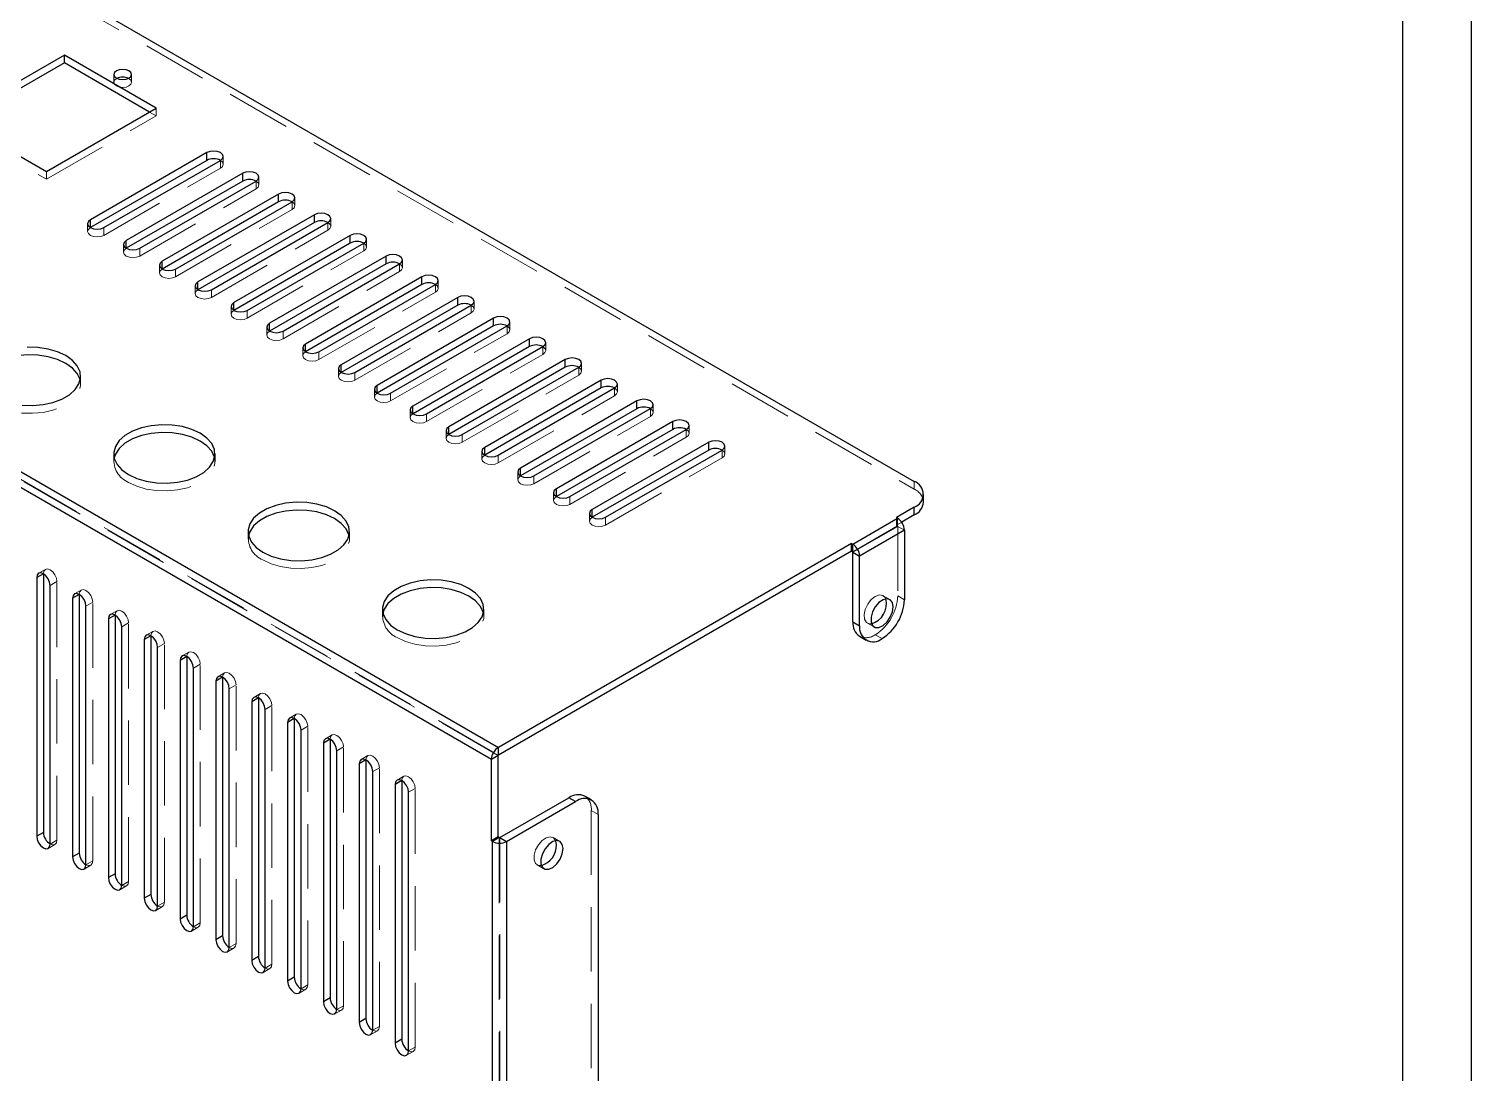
# Model space of a CAD drawing. Header units: millimetres. Extents: x 20 to 1161, y 26 to 820.
# Drawn here: x 1047.2 to 1161, y 665.6 to 748 of the extents above; entities that cross this region are included whole.
import ezdxf

# ---------------------------------------------------------------- set-up
doc = ezdxf.new("R2010")
doc.units = ezdxf.units.MM
doc.header["$LTSCALE"] = 4
doc.linetypes.add('HIDDEN', pattern=[1.905, 1.27, -0.635])
doc.layers.add('SLD-0', color=7, linetype='Continuous')

msp = doc.modelspace()

# ---------------------------------------------------------------- linework, layer by layer
at = {"layer": 'SLD-0'}
for p, q in [((1160.997, 820), (1160.997, 25.965)), ((1155.615, 31.347), (1155.615, 814.618))]:
    msp.add_line(p, q, dxfattribs=at)
at = {"layer": 'SLD-0', "linetype": 'Continuous', "lineweight": 25}
for p, q in [((970.679, 796.826), (1117.05, 712.327)), ((934.316, 777.875), (1084.223, 691.335)), ((1083.675, 690.386), (933.768, 776.925)), ((1049.981, 745.963), (1041.319, 740.963)), ((1057.229, 741.779), (1049.981, 745.963)), ((1049.981, 745.351), (1049.981, 745.963)), ((1049.981, 745.351), (1041.849, 740.657)), ((1056.698, 741.473), (1049.981, 745.351)), ((1048.567, 736.779), (1057.229, 741.779)), ((1041.319, 740.963), (1048.567, 736.779)), ((1061.224, 738.269), (1052.032, 732.962)), ((1061.224, 737.656), (1052.032, 732.35)), ((1053.092, 732.35), (1062.285, 737.656)), ((1061.224, 737.656), (1061.224, 738.269)), ((1064.052, 736.636), (1054.86, 731.329)), ((1064.052, 736.023), (1064.052, 736.636)), ((1064.052, 736.023), (1054.86, 730.717)), ((1055.921, 730.717), (1065.113, 736.024)), ((1066.881, 735.003), (1057.688, 729.696)), ((1066.881, 734.391), (1057.689, 729.084)), ((1058.749, 729.084), (1067.941, 734.391)), ((1066.881, 734.391), (1066.881, 735.003)), ((1069.709, 733.37), (1060.517, 728.064)), ((1069.709, 732.758), (1069.709, 733.37)), ((1052.032, 732.35), (1052.032, 732.962)), ((1069.709, 732.758), (1060.517, 727.451)), ((1061.578, 727.451), (1070.77, 732.758)), ((1054.86, 730.717), (1054.86, 731.329)), ((1072.538, 731.737), (1063.345, 726.431)), ((1072.538, 731.125), (1063.345, 725.818)), ((1064.406, 725.818), (1073.598, 731.125)), ((1072.538, 731.125), (1072.538, 731.737)), ((1057.688, 729.084), (1057.688, 729.696)), ((1075.366, 730.105), (1066.174, 724.798)), ((1075.366, 729.492), (1075.366, 730.105)), ((1075.366, 729.492), (1066.174, 724.186)), ((1067.234, 724.186), (1076.427, 729.492)), ((1060.517, 727.451), (1060.517, 728.064)), ((1078.195, 728.472), (1069.002, 723.165)), ((1078.195, 727.859), (1069.002, 722.553)), ((1070.063, 722.553), (1079.255, 727.859)), ((1078.195, 727.859), (1078.195, 728.472)), ((1063.345, 725.818), (1063.345, 726.431)), ((1081.023, 726.839), (1071.831, 721.532)), ((1081.023, 726.227), (1071.831, 720.92)), ((1072.891, 720.92), (1082.084, 726.227)), ((1081.023, 726.227), (1081.023, 726.839)), ((1083.851, 725.206), (1074.659, 719.899)), ((1083.851, 724.594), (1083.851, 725.206)), ((1066.174, 724.186), (1066.174, 724.798)), ((1083.851, 724.594), (1074.659, 719.287)), ((1075.72, 719.287), (1084.912, 724.594)), ((1069.002, 722.553), (1069.002, 723.165)), ((1086.68, 723.573), (1077.487, 718.267)), ((1086.68, 722.961), (1077.488, 717.654)), ((1078.548, 717.654), (1087.74, 722.961)), ((1086.68, 722.961), (1086.68, 723.573)), ((1089.508, 721.94), (1080.316, 716.634)), ((1089.508, 721.328), (1089.508, 721.94)), ((1071.831, 720.92), (1071.831, 721.532)), ((1089.508, 721.328), (1080.316, 716.021)), ((1081.377, 716.022), (1090.569, 721.328)), ((1074.659, 719.287), (1074.659, 719.899)), ((1092.337, 720.308), (1083.144, 715.001)), ((1092.337, 719.695), (1083.144, 714.389)), ((1084.205, 714.389), (1093.397, 719.695)), ((1092.337, 719.695), (1092.337, 720.308)), ((1077.487, 717.654), (1077.487, 718.267)), ((1095.165, 718.675), (1085.973, 713.368)), ((1095.165, 718.062), (1095.165, 718.675)), ((1095.165, 718.062), (1085.973, 712.756)), ((1087.033, 712.756), (1096.226, 718.063)), ((1080.316, 716.022), (1080.316, 716.634)), ((1097.994, 717.042), (1088.801, 711.735)), ((1097.994, 716.43), (1088.801, 711.123)), ((1089.862, 711.123), (1099.054, 716.43)), ((1097.994, 716.43), (1097.994, 717.042)), ((1083.144, 714.389), (1083.144, 715.001)), ((1100.822, 715.409), (1091.63, 710.103)), ((1100.822, 714.797), (1100.822, 715.409)), ((1100.822, 714.797), (1091.63, 709.49)), ((1092.69, 709.49), (1101.883, 714.797)), ((1085.973, 712.756), (1085.973, 713.368)), ((1088.801, 711.123), (1088.801, 711.735)), ((1117.05, 710.286), (1115.636, 709.47)), ((1117.05, 709.674), (1117.05, 710.286)), ((1117.782, 710.694), (1117.782, 711.307)), ((1091.63, 709.49), (1091.63, 710.103)), ((1112.189, 707.378), (1115.724, 709.419)), ((1115.724, 709.419), (1115.636, 709.47)), ((1117.05, 709.674), (1116.055, 709.099)), ((1116.272, 708.47), (1112.737, 706.429)), ((1116.272, 708.47), (1116.272, 702.978)), ((1112.1, 707.429), (1084.223, 691.335)), ((1112.1, 707.429), (1112.189, 707.378)), ((1112.1, 706.816), (1112.1, 707.429)), ((1112.189, 706.765), (1112.189, 707.378)), ((1112.1, 706.816), (1084.223, 690.723)), ((1112.1, 706.816), (1112.189, 706.765)), ((1112.206, 706.735), (1112.737, 706.429)), ((1112.206, 701.244), (1112.206, 706.735)), ((1112.737, 700.937), (1112.737, 706.429)), ((1048.319, 705.04), (1047.789, 704.734)), ((1047.789, 704.734), (1047.789, 684.32)), ((1048.319, 705.04), (1048.319, 684.626)), ((1048.85, 683.708), (1048.85, 704.121)), ((1051.148, 703.407), (1050.617, 703.101)), ((1050.617, 703.101), (1050.617, 682.687)), ((1051.148, 703.407), (1051.148, 682.993)), ((1051.678, 682.075), (1051.678, 702.488)), ((1053.976, 701.774), (1053.446, 701.468)), ((1053.446, 701.468), (1053.446, 681.054)), ((1053.976, 701.774), (1053.976, 681.361)), ((1112.206, 701.244), (1112.737, 700.937)), ((1054.506, 680.442), (1054.506, 700.856)), ((1056.805, 700.141), (1056.274, 699.835)), ((1056.805, 700.141), (1056.805, 679.728)), ((1112.724, 700.099), (1113.255, 699.793)), ((1056.274, 699.835), (1056.274, 679.422)), ((1057.335, 678.809), (1057.335, 699.223)), ((1059.633, 698.508), (1059.103, 698.202)), ((1059.103, 698.202), (1059.103, 677.789)), ((1059.633, 698.508), (1059.633, 678.095)), ((1060.163, 677.176), (1060.163, 697.59)), ((1062.461, 696.876), (1061.931, 696.569)), ((1062.461, 696.876), (1062.461, 676.462)), ((1061.931, 696.569), (1061.931, 676.156)), ((1062.992, 675.544), (1062.992, 695.957)), ((1065.29, 695.243), (1064.76, 694.937)), ((1064.76, 694.937), (1064.76, 674.523)), ((1065.29, 695.243), (1065.29, 674.829)), ((1065.82, 673.911), (1065.82, 694.324)), ((1068.118, 693.61), (1067.588, 693.304)), ((1067.588, 693.304), (1067.588, 672.89)), ((1068.118, 693.61), (1068.118, 673.196)), ((1068.649, 672.278), (1068.649, 692.692)), ((1070.947, 691.977), (1070.416, 691.671)), ((1070.416, 691.671), (1070.416, 671.257)), ((1070.947, 691.977), (1070.947, 671.564)), ((1071.477, 670.645), (1071.477, 691.059)), ((1084.223, 690.723), (1084.223, 691.335)), ((1073.775, 690.344), (1073.245, 690.038)), ((1073.245, 690.038), (1073.245, 669.625)), ((1073.775, 690.344), (1073.775, 669.931)), ((1084.205, 690.692), (1083.675, 690.386)), ((1083.675, 683.956), (1083.675, 690.386)), ((1084.205, 684.262), (1084.205, 690.692)), ((1074.305, 669.012), (1074.305, 689.426)), ((1076.604, 688.712), (1076.073, 688.405)), ((1076.604, 688.712), (1076.604, 668.298)), ((1076.073, 688.405), (1076.073, 667.992)), ((1077.134, 667.38), (1077.134, 687.793)), ((1084.329, 684.211), (1089.791, 687.364)), ((1084.859, 683.905), (1090.321, 687.058)), ((1090.321, 687.058), (1089.791, 687.364)), ((1091.571, 687.182), (1091.041, 687.488)), ((1092.089, 686.037), (1092.089, 623.98)), ((1048.319, 684.626), (1047.789, 684.32)), ((1084.205, 684.262), (1083.675, 683.956)), ((1084.293, 684.211), (1083.763, 683.905)), ((1084.293, 684.211), (1084.205, 684.262)), ((1084.329, 684.211), (1084.859, 683.905)), ((1051.148, 682.993), (1050.617, 682.687)), ((1083.763, 683.905), (1083.675, 683.956)), ((1083.763, 617.765), (1083.763, 683.905)), ((1084.859, 683.905), (1084.859, 617.765)), ((1088.801, 683.649), (1088.748, 683.966)), ((1053.976, 681.361), (1053.446, 681.054)), ((1056.805, 679.728), (1056.274, 679.422)), ((1059.633, 678.095), (1059.103, 677.789)), ((1062.461, 676.462), (1061.931, 676.156)), ((1065.29, 674.829), (1064.76, 674.523)), ((1068.118, 673.196), (1067.588, 672.89)), ((1070.947, 671.564), (1070.416, 671.257)), ((1073.775, 669.931), (1073.245, 669.625)), ((1076.604, 668.298), (1076.073, 667.992))]:
    msp.add_line(p, q, dxfattribs=at)
at = {"layer": 'SLD-0', "linetype": 'HIDDEN', "lineweight": 18}
for p, q in [((970.679, 796.213), (1117.05, 711.715)), ((1084.205, 690.692), (934.298, 777.232)), ((934.316, 777.262), (1084.223, 690.723)), ((1053.877, 744.433), (1053.877, 743.82)), ((1055.277, 743.82), (1055.277, 744.433)), ((1055.072, 744.106), (1055.034, 744.126)), ((1048.567, 736.166), (1057.229, 741.167)), ((1057.229, 741.167), (1056.698, 741.473)), ((1057.229, 741.167), (1057.229, 741.779)), ((1041.319, 740.35), (1048.567, 736.166)), ((1062.285, 737.044), (1062.285, 737.656)), ((1062.504, 737.35), (1062.504, 737.962)), ((1048.567, 736.166), (1048.567, 736.779)), ((1053.092, 731.737), (1062.285, 737.044)), ((1055.921, 730.104), (1065.113, 735.411)), ((1065.113, 735.411), (1065.113, 736.024)), ((1065.333, 735.717), (1065.333, 736.33)), ((1067.941, 733.778), (1067.941, 734.391)), ((1068.161, 734.084), (1068.161, 734.697)), ((1058.749, 728.472), (1067.941, 733.778)), ((1070.99, 732.452), (1070.99, 733.064)), ((1051.812, 732.656), (1051.812, 732.043)), ((1052.032, 732.35), (1052.032, 732.35)), ((1052.032, 732.35), (1052.032, 732.35)), ((1053.092, 731.737), (1053.092, 732.35)), ((1061.578, 726.839), (1070.77, 732.145)), ((1070.77, 732.145), (1070.77, 732.758)), ((1054.64, 731.023), (1054.64, 730.411)), ((1073.598, 730.513), (1073.598, 731.125)), ((1073.818, 730.819), (1073.818, 731.431)), ((1054.86, 730.717), (1054.86, 730.717)), ((1054.86, 730.717), (1054.86, 730.717)), ((1055.921, 730.104), (1055.921, 730.717)), ((1064.406, 725.206), (1073.598, 730.513)), ((1076.646, 729.186), (1076.646, 729.798)), ((1057.469, 729.39), (1057.469, 728.778)), ((1057.688, 729.084), (1057.688, 729.084)), ((1057.689, 729.084), (1057.688, 729.084)), ((1058.749, 728.472), (1058.749, 729.084)), ((1067.234, 723.573), (1076.427, 728.88)), ((1076.427, 728.88), (1076.427, 729.492)), ((1060.297, 727.757), (1060.297, 727.145)), ((1060.517, 727.451), (1060.517, 727.451)), ((1060.517, 727.451), (1060.517, 727.451)), ((1061.578, 726.839), (1061.578, 727.451)), ((1079.255, 727.247), (1079.255, 727.859)), ((1079.475, 727.553), (1079.475, 728.166)), ((1070.063, 721.94), (1079.255, 727.247)), ((1082.084, 725.614), (1082.084, 726.227)), ((1082.303, 725.92), (1082.303, 726.533)), ((1063.126, 726.125), (1063.126, 725.512)), ((1063.345, 725.818), (1063.345, 725.818)), ((1063.345, 725.818), (1063.345, 725.818)), ((1064.406, 725.206), (1064.406, 725.818)), ((1072.891, 720.308), (1082.084, 725.614)), ((1065.954, 724.492), (1065.954, 723.879)), ((1066.174, 724.186), (1066.174, 724.186)), ((1066.174, 724.186), (1066.174, 724.186)), ((1067.234, 723.573), (1067.234, 724.186)), ((1075.72, 718.675), (1084.912, 723.981)), ((1084.912, 723.981), (1084.912, 724.594)), ((1085.132, 724.288), (1085.132, 724.9)), ((1068.782, 722.859), (1068.782, 722.247)), ((1087.74, 722.349), (1087.74, 722.961)), ((1087.96, 722.655), (1087.96, 723.267)), ((1069.002, 722.553), (1069.002, 722.553)), ((1069.002, 722.553), (1069.002, 722.553)), ((1070.063, 721.94), (1070.063, 722.553)), ((1078.548, 717.042), (1087.74, 722.349)), ((1051.259, 720.001), (1051.259, 720.614)), ((1071.611, 721.226), (1071.611, 720.614)), ((1071.831, 720.92), (1071.831, 720.92)), ((1071.831, 720.92), (1071.831, 720.92)), ((1072.891, 720.308), (1072.891, 720.92)), ((1081.377, 715.409), (1090.569, 720.716)), ((1090.569, 720.716), (1090.569, 721.328)), ((1090.789, 721.022), (1090.789, 721.634)), ((1074.439, 719.593), (1074.439, 718.981)), ((1093.397, 719.083), (1093.397, 719.695)), ((1093.617, 719.389), (1093.617, 720.002)), ((1074.659, 719.287), (1074.659, 719.287)), ((1074.659, 719.287), (1074.659, 719.287)), ((1075.72, 718.675), (1075.72, 719.287)), ((1084.205, 713.776), (1093.397, 719.083)), ((1096.445, 717.756), (1096.445, 718.369)), ((1077.268, 717.96), (1077.268, 717.348)), ((1077.487, 717.654), (1077.487, 717.654)), ((1077.488, 717.654), (1077.487, 717.654)), ((1078.548, 717.042), (1078.548, 717.654)), ((1087.033, 712.143), (1096.226, 717.45)), ((1096.226, 717.45), (1096.226, 718.063)), ((1080.096, 716.328), (1080.096, 715.715)), ((1080.316, 716.021), (1080.316, 716.022)), ((1080.316, 716.021), (1080.316, 716.021)), ((1081.377, 715.409), (1081.377, 716.022)), ((1099.054, 715.817), (1099.054, 716.43)), ((1099.274, 716.123), (1099.274, 716.736)), ((1089.862, 710.511), (1099.054, 715.817)), ((1102.102, 714.491), (1102.102, 715.103)), ((1053.865, 714.491), (1053.865, 713.878)), ((1061.865, 713.878), (1061.865, 714.491)), ((1082.925, 714.695), (1082.925, 714.082)), ((1083.144, 714.389), (1083.144, 714.389)), ((1083.144, 714.389), (1083.144, 714.389)), ((1084.205, 713.776), (1084.205, 714.389)), ((1092.69, 708.878), (1101.883, 714.185)), ((1101.883, 714.185), (1101.883, 714.797)), ((1085.753, 713.062), (1085.753, 712.45)), ((1085.973, 712.756), (1085.973, 712.756)), ((1085.973, 712.756), (1085.973, 712.756)), ((1087.033, 712.143), (1087.033, 712.756)), ((1088.581, 711.429), (1088.581, 710.817)), ((1117.05, 712.327), (1117.05, 711.715)), ((1088.801, 711.123), (1088.801, 711.123)), ((1088.801, 711.123), (1088.801, 711.123)), ((1089.862, 710.511), (1089.862, 711.123)), ((1091.41, 709.796), (1091.41, 709.184)), ((1091.63, 709.49), (1091.63, 709.49)), ((1091.63, 709.49), (1091.63, 709.49)), ((1092.69, 708.878), (1092.69, 709.49)), ((1115.636, 708.857), (1115.636, 709.47)), ((1115.724, 708.806), (1115.724, 709.419)), ((1064.472, 708.368), (1064.472, 707.755)), ((1072.472, 707.755), (1072.472, 708.368)), ((1112.189, 706.765), (1115.724, 708.806)), ((1115.742, 708.776), (1112.206, 706.735)), ((1116.055, 709.099), (1115.636, 708.857)), ((1115.724, 708.806), (1115.636, 708.857)), ((1115.742, 708.776), (1116.272, 708.47)), ((1115.742, 708.776), (1115.742, 703.285)), ((1048.475, 705.383), (1047.944, 705.077)), ((1049.38, 704.427), (1048.85, 704.121)), ((1049.38, 684.014), (1049.38, 704.427)), ((1051.303, 703.75), (1050.773, 703.444)), ((1052.208, 702.795), (1051.678, 702.488)), ((1052.208, 682.381), (1052.208, 702.795)), ((1115.129, 703), (1114.599, 703.306)), ((1116.272, 702.978), (1115.742, 703.285)), ((1054.131, 702.117), (1053.601, 701.811)), ((1075.078, 702.245), (1075.078, 701.632)), ((1083.078, 701.632), (1083.078, 702.245)), ((1055.037, 701.162), (1054.506, 700.856)), ((1055.037, 680.748), (1055.037, 701.162)), ((1056.96, 700.485), (1056.43, 700.178)), ((1113.349, 701.141), (1113.88, 700.835)), ((1114.504, 699.917), (1113.974, 700.223)), ((1057.865, 699.529), (1057.335, 699.223)), ((1057.865, 679.115), (1057.865, 699.529)), ((1059.788, 698.852), (1059.258, 698.546)), ((1060.694, 697.896), (1060.163, 697.59)), ((1060.694, 677.483), (1060.694, 697.896)), ((1062.617, 697.219), (1062.086, 696.913)), ((1063.522, 696.263), (1062.992, 695.957)), ((1063.522, 675.85), (1063.522, 696.263)), ((1065.445, 695.586), (1064.915, 695.28)), ((1066.351, 694.63), (1065.82, 694.324)), ((1066.351, 674.217), (1066.351, 694.63)), ((1068.274, 693.953), (1067.743, 693.647)), ((1069.179, 692.998), (1068.649, 692.692)), ((1069.179, 672.584), (1069.179, 692.998)), ((1071.102, 692.321), (1070.572, 692.014)), ((1072.007, 691.365), (1071.477, 691.059)), ((1072.007, 670.951), (1072.007, 691.365)), ((1073.93, 690.688), (1073.4, 690.382)), ((1074.836, 689.732), (1074.305, 689.426)), ((1074.836, 669.319), (1074.836, 689.732)), ((1076.759, 689.055), (1076.229, 688.749)), ((1077.664, 688.099), (1077.134, 687.793)), ((1077.664, 667.686), (1077.664, 688.099)), ((1091.559, 686.344), (1092.089, 686.037)), ((1091.559, 686.344), (1091.559, 624.287)), ((1084.293, 618.071), (1084.293, 684.211)), ((1084.329, 684.211), (1084.329, 618.071)), ((1089.073, 683.915), (1088.542, 684.222)), ((1048.694, 683.364), (1049.225, 683.67)), ((1049.38, 684.014), (1048.85, 683.708)), ((1051.523, 681.732), (1052.053, 682.038)), ((1052.208, 682.381), (1051.678, 682.075)), ((1087.292, 682.056), (1087.823, 681.75)), ((1055.037, 680.748), (1054.506, 680.442)), ((1054.351, 680.099), (1054.881, 680.405)), ((1057.18, 678.466), (1057.71, 678.772)), ((1057.865, 679.115), (1057.335, 678.809)), ((1060.694, 677.483), (1060.163, 677.176)), ((1060.008, 676.833), (1060.538, 677.139)), ((1062.836, 675.2), (1063.367, 675.506)), ((1063.522, 675.85), (1062.992, 675.544)), ((1065.665, 673.567), (1066.195, 673.874)), ((1066.351, 674.217), (1065.82, 673.911)), ((1068.493, 671.935), (1069.024, 672.241)), ((1069.179, 672.584), (1068.649, 672.278)), ((1071.322, 670.302), (1071.852, 670.608)), ((1072.007, 670.951), (1071.477, 670.645)), ((1074.836, 669.319), (1074.305, 669.012)), ((1074.15, 668.669), (1074.68, 668.975)), ((1076.979, 667.036), (1077.509, 667.342)), ((1077.664, 667.686), (1077.134, 667.38))]:
    msp.add_line(p, q, dxfattribs=at)
at = {"layer": 'SLD-0', "linetype": 'Continuous', "lineweight": 25, "flags": 128}
for points in [[(1055.072, 744.718), (1054.845, 744.806), (1054.577, 744.837), (1054.309, 744.806), (1054.082, 744.718), (1053.93, 744.587), (1053.877, 744.433), (1053.93, 744.278), (1054.082, 744.147), (1054.309, 744.059), (1054.577, 744.028), (1054.845, 744.059), (1055.072, 744.147), (1055.224, 744.278), (1055.277, 744.433), (1055.224, 744.587), (1055.072, 744.718)], [(1062.285, 737.656), (1062.447, 737.797), (1062.504, 737.962), (1062.447, 738.128), (1062.285, 738.269), (1062.041, 738.362), (1061.754, 738.395), (1061.467, 738.362), (1061.224, 738.269)], [(1065.113, 736.024), (1065.276, 736.164), (1065.333, 736.33), (1065.276, 736.495), (1065.113, 736.636), (1064.87, 736.73), (1064.583, 736.763), (1064.296, 736.73), (1064.052, 736.636)], [(1067.941, 734.391), (1068.104, 734.531), (1068.161, 734.697), (1068.104, 734.863), (1067.941, 735.003), (1067.698, 735.097), (1067.411, 735.13), (1067.124, 735.097), (1066.881, 735.003)], [(1070.77, 732.758), (1070.933, 732.898), (1070.99, 733.064), (1070.933, 733.23), (1070.77, 733.37), (1070.527, 733.464), (1070.24, 733.497), (1069.953, 733.464), (1069.709, 733.37)], [(1052.032, 732.962), (1051.869, 732.822), (1051.812, 732.656), (1051.869, 732.49), (1052.032, 732.35), (1052.275, 732.256), (1052.562, 732.223), (1052.849, 732.256), (1053.092, 732.35)], [(1054.86, 731.329), (1054.697, 731.189), (1054.64, 731.023), (1054.697, 730.857), (1054.86, 730.717), (1055.103, 730.623), (1055.39, 730.59), (1055.677, 730.623), (1055.921, 730.717)], [(1073.598, 731.125), (1073.761, 731.266), (1073.818, 731.431), (1073.761, 731.597), (1073.598, 731.737), (1073.355, 731.831), (1073.068, 731.864), (1072.781, 731.831), (1072.538, 731.737)], [(1057.688, 729.696), (1057.526, 729.556), (1057.469, 729.39), (1057.526, 729.225), (1057.688, 729.084), (1057.932, 728.99), (1058.219, 728.957), (1058.506, 728.99), (1058.749, 729.084)], [(1076.427, 729.492), (1076.589, 729.633), (1076.646, 729.798), (1076.589, 729.964), (1076.427, 730.105), (1076.183, 730.198), (1075.896, 730.231), (1075.609, 730.198), (1075.366, 730.105)], [(1079.255, 727.859), (1079.418, 728), (1079.475, 728.166), (1079.418, 728.331), (1079.255, 728.472), (1079.012, 728.566), (1078.725, 728.599), (1078.438, 728.566), (1078.195, 728.472)], [(1060.517, 728.064), (1060.354, 727.923), (1060.297, 727.757), (1060.354, 727.592), (1060.517, 727.451), (1060.76, 727.357), (1061.047, 727.324), (1061.334, 727.357), (1061.578, 727.451)], [(1063.345, 726.431), (1063.183, 726.29), (1063.126, 726.125), (1063.183, 725.959), (1063.345, 725.818), (1063.589, 725.725), (1063.876, 725.692), (1064.163, 725.725), (1064.406, 725.818)], [(1082.084, 726.227), (1082.246, 726.367), (1082.303, 726.533), (1082.246, 726.698), (1082.084, 726.839), (1081.84, 726.933), (1081.553, 726.966), (1081.266, 726.933), (1081.023, 726.839)], [(1084.912, 724.594), (1085.075, 724.734), (1085.132, 724.9), (1085.075, 725.066), (1084.912, 725.206), (1084.669, 725.3), (1084.382, 725.333), (1084.095, 725.3), (1083.851, 725.206)], [(1066.174, 724.798), (1066.011, 724.657), (1065.954, 724.492), (1066.011, 724.326), (1066.174, 724.186), (1066.417, 724.092), (1066.704, 724.059), (1066.991, 724.092), (1067.234, 724.186)], [(1046.633, 718.333), (1047.468, 718.308), (1048.294, 718.383), (1049.075, 718.556), (1049.776, 718.819), (1050.367, 719.161), (1050.823, 719.565), (1051.122, 720.016), (1051.253, 720.493), (1051.209, 720.975), (1050.993, 721.441), (1050.613, 721.871), (1050.087, 722.247), (1049.437, 722.55), (1048.692, 722.77), (1047.884, 722.895), (1047.049, 722.92)], [(1069.002, 723.165), (1068.84, 723.025), (1068.782, 722.859), (1068.84, 722.693), (1069.002, 722.553), (1069.245, 722.459), (1069.532, 722.426), (1069.819, 722.459), (1070.063, 722.553)], [(1087.74, 722.961), (1087.903, 723.101), (1087.96, 723.267), (1087.903, 723.433), (1087.74, 723.573), (1087.497, 723.667), (1087.21, 723.7), (1086.923, 723.667), (1086.68, 723.573)], [(1051.223, 720.308), (1051.209, 720.363), (1050.993, 720.829), (1050.613, 721.259), (1050.087, 721.634), (1049.437, 721.938), (1048.692, 722.157), (1047.884, 722.282), (1047.049, 722.307), (1046.223, 722.232), (1045.443, 722.059), (1044.741, 721.796), (1044.15, 721.455), (1043.695, 721.05), (1043.395, 720.599), (1043.294, 720.308)], [(1090.569, 721.328), (1090.731, 721.469), (1090.789, 721.634), (1090.731, 721.8), (1090.569, 721.94), (1090.326, 722.034), (1090.039, 722.067), (1089.752, 722.034), (1089.508, 721.94)], [(1071.831, 721.532), (1071.668, 721.392), (1071.611, 721.226), (1071.668, 721.06), (1071.831, 720.92), (1072.074, 720.826), (1072.361, 720.793), (1072.648, 720.826), (1072.891, 720.92)], [(1074.659, 719.899), (1074.496, 719.759), (1074.439, 719.593), (1074.496, 719.428), (1074.659, 719.287), (1074.902, 719.193), (1075.189, 719.16), (1075.476, 719.193), (1075.72, 719.287)], [(1093.397, 719.695), (1093.56, 719.836), (1093.617, 720.002), (1093.56, 720.167), (1093.397, 720.308), (1093.154, 720.402), (1092.867, 720.434), (1092.58, 720.402), (1092.337, 720.308)], [(1077.487, 718.267), (1077.325, 718.126), (1077.268, 717.96), (1077.325, 717.795), (1077.487, 717.654), (1077.731, 717.56), (1078.018, 717.528), (1078.305, 717.56), (1078.548, 717.654)], [(1096.226, 718.063), (1096.388, 718.203), (1096.445, 718.369), (1096.388, 718.534), (1096.226, 718.675), (1095.982, 718.769), (1095.695, 718.802), (1095.408, 718.769), (1095.165, 718.675)], [(1099.054, 716.43), (1099.217, 716.57), (1099.274, 716.736), (1099.217, 716.902), (1099.054, 717.042), (1098.811, 717.136), (1098.524, 717.169), (1098.237, 717.136), (1097.994, 717.042)], [(1055.037, 712.858), (1055.687, 712.554), (1056.432, 712.335), (1057.239, 712.21), (1058.075, 712.185), (1058.901, 712.26), (1059.681, 712.433), (1060.383, 712.696), (1060.974, 713.038), (1061.429, 713.442), (1061.729, 713.893), (1061.86, 714.37), (1061.816, 714.852), (1061.6, 715.318), (1061.22, 715.748), (1060.694, 716.124), (1060.044, 716.427), (1059.299, 716.647), (1058.491, 716.771), (1057.656, 716.797), (1056.83, 716.721), (1056.049, 716.548), (1055.348, 716.285), (1054.757, 715.944), (1054.301, 715.539), (1054.002, 715.088), (1053.871, 714.612), (1053.914, 714.13), (1054.131, 713.663), (1054.511, 713.233), (1055.037, 712.858)], [(1061.83, 714.185), (1061.816, 714.24), (1061.6, 714.706), (1061.22, 715.136), (1060.694, 715.511), (1060.044, 715.815), (1059.299, 716.034), (1058.491, 716.159), (1057.656, 716.184), (1056.83, 716.109), (1056.049, 715.936), (1055.348, 715.673), (1054.757, 715.332), (1054.301, 714.927), (1054.002, 714.476), (1053.901, 714.185)], [(1080.316, 716.634), (1080.153, 716.493), (1080.096, 716.328), (1080.153, 716.162), (1080.316, 716.022), (1080.559, 715.928), (1080.846, 715.895), (1081.133, 715.928), (1081.377, 716.022)], [(1083.144, 715.001), (1082.982, 714.861), (1082.925, 714.695), (1082.982, 714.529), (1083.144, 714.389), (1083.388, 714.295), (1083.675, 714.262), (1083.962, 714.295), (1084.205, 714.389)], [(1101.883, 714.797), (1102.045, 714.937), (1102.102, 715.103), (1102.045, 715.269), (1101.883, 715.409), (1101.639, 715.503), (1101.352, 715.536), (1101.065, 715.503), (1100.822, 715.409)], [(1085.973, 713.368), (1085.81, 713.228), (1085.753, 713.062), (1085.81, 712.896), (1085.973, 712.756), (1086.216, 712.662), (1086.503, 712.629), (1086.79, 712.662), (1087.033, 712.756)], [(1088.801, 711.735), (1088.639, 711.595), (1088.581, 711.429), (1088.639, 711.264), (1088.801, 711.123), (1089.044, 711.029), (1089.331, 710.996), (1089.618, 711.029), (1089.862, 711.123)], [(1065.643, 706.735), (1066.293, 706.431), (1067.038, 706.212), (1067.846, 706.087), (1068.681, 706.062), (1069.507, 706.137), (1070.288, 706.31), (1070.989, 706.573), (1071.58, 706.914), (1072.036, 707.319), (1072.336, 707.77), (1072.466, 708.247), (1072.423, 708.729), (1072.206, 709.195), (1071.827, 709.625), (1071.3, 710.001), (1070.65, 710.304), (1069.905, 710.523), (1069.098, 710.648), (1068.262, 710.674), (1067.437, 710.598), (1066.656, 710.425), (1065.955, 710.162), (1065.363, 709.821), (1064.908, 709.416), (1064.608, 708.965), (1064.477, 708.489), (1064.521, 708.006), (1064.738, 707.54), (1065.117, 707.11), (1065.643, 706.735)], [(1072.437, 708.061), (1072.423, 708.117), (1072.206, 708.583), (1071.827, 709.013), (1071.3, 709.388), (1070.65, 709.692), (1069.905, 709.911), (1069.098, 710.036), (1068.262, 710.061), (1067.437, 709.986), (1066.656, 709.813), (1065.955, 709.55), (1065.363, 709.208), (1064.908, 708.804), (1064.608, 708.353), (1064.507, 708.061)], [(1091.63, 710.103), (1091.467, 709.962), (1091.41, 709.796), (1091.467, 709.631), (1091.63, 709.49), (1091.873, 709.396), (1092.16, 709.363), (1092.447, 709.396), (1092.69, 709.49)], [(1048.85, 704.121), (1048.809, 704.379), (1048.694, 704.644), (1048.522, 704.876), (1048.319, 705.04), (1048.116, 705.11), (1047.944, 705.077), (1047.829, 704.945), (1047.789, 704.734)], [(1051.678, 702.488), (1051.638, 702.746), (1051.523, 703.011), (1051.351, 703.243), (1051.148, 703.407), (1050.945, 703.478), (1050.773, 703.444), (1050.658, 703.312), (1050.617, 703.101)], [(1076.25, 700.612), (1076.9, 700.308), (1077.645, 700.089), (1078.453, 699.964), (1079.288, 699.939), (1080.114, 700.014), (1080.894, 700.187), (1081.596, 700.45), (1082.187, 700.791), (1082.642, 701.196), (1082.942, 701.647), (1083.073, 702.124), (1083.029, 702.606), (1082.813, 703.072), (1082.433, 703.502), (1081.907, 703.877), (1081.257, 704.181), (1080.512, 704.4), (1079.704, 704.525), (1078.869, 704.551), (1078.043, 704.475), (1077.262, 704.302), (1076.561, 704.039), (1075.97, 703.698), (1075.514, 703.293), (1075.215, 702.842), (1075.084, 702.365), (1075.128, 701.883), (1075.344, 701.417), (1075.724, 700.987), (1076.25, 700.612)], [(1083.043, 701.938), (1083.029, 701.993), (1082.813, 702.46), (1082.433, 702.89), (1081.907, 703.265), (1081.257, 703.569), (1080.512, 703.788), (1079.704, 703.913), (1078.869, 703.938), (1078.043, 703.863), (1077.262, 703.69), (1076.561, 703.427), (1075.97, 703.085), (1075.514, 702.681), (1075.215, 702.23), (1075.114, 701.938)], [(1115.388, 702.427), (1115.329, 702.762), (1115.158, 702.982), (1114.898, 703.058), (1114.586, 702.98), (1114.263, 702.759), (1113.972, 702.424), (1113.753, 702.021), (1113.636, 701.603), (1113.636, 701.228), (1113.753, 700.946), (1113.972, 700.795), (1114.263, 700.796), (1114.586, 700.948), (1114.898, 701.231), (1115.158, 701.607), (1115.329, 702.024), (1115.388, 702.427)], [(1054.506, 700.856), (1054.466, 701.113), (1054.351, 701.378), (1054.179, 701.61), (1053.976, 701.774), (1053.773, 701.845), (1053.601, 701.811), (1053.486, 701.679), (1053.446, 701.468)], [(1057.335, 699.223), (1057.295, 699.48), (1057.18, 699.745), (1057.008, 699.978), (1056.805, 700.141), (1056.602, 700.212), (1056.43, 700.178), (1056.315, 700.046), (1056.274, 699.835)], [(1060.163, 697.59), (1060.123, 697.848), (1060.008, 698.113), (1059.836, 698.345), (1059.633, 698.509), (1059.43, 698.579), (1059.258, 698.546), (1059.143, 698.413), (1059.103, 698.202)], [(1062.992, 695.957), (1062.951, 696.215), (1062.836, 696.48), (1062.664, 696.712), (1062.461, 696.876), (1062.258, 696.946), (1062.086, 696.913), (1061.971, 696.781), (1061.931, 696.569)], [(1065.82, 694.324), (1065.78, 694.582), (1065.665, 694.847), (1065.493, 695.079), (1065.29, 695.243), (1065.087, 695.313), (1064.915, 695.28), (1064.8, 695.148), (1064.76, 694.937)], [(1068.649, 692.692), (1068.608, 692.949), (1068.493, 693.214), (1068.321, 693.446), (1068.118, 693.61), (1067.915, 693.681), (1067.743, 693.647), (1067.628, 693.515), (1067.588, 693.304)], [(1071.477, 691.059), (1071.437, 691.316), (1071.322, 691.581), (1071.15, 691.813), (1070.947, 691.977), (1070.744, 692.048), (1070.572, 692.014), (1070.457, 691.882), (1070.416, 691.671)], [(1074.305, 689.426), (1074.265, 689.684), (1074.15, 689.949), (1073.978, 690.181), (1073.775, 690.344), (1073.572, 690.415), (1073.4, 690.382), (1073.285, 690.249), (1073.245, 690.038)], [(1077.134, 687.793), (1077.094, 688.051), (1076.979, 688.316), (1076.807, 688.548), (1076.604, 688.712), (1076.401, 688.782), (1076.229, 688.749), (1076.114, 688.616), (1076.073, 688.405)], [(1047.789, 684.32), (1047.829, 684.062), (1047.944, 683.797), (1048.116, 683.565), (1048.319, 683.401), (1048.522, 683.331), (1048.694, 683.364), (1048.809, 683.497), (1048.85, 683.708)], [(1089.331, 683.343), (1089.272, 683.677), (1089.101, 683.898), (1088.842, 683.974), (1088.529, 683.896), (1088.206, 683.675), (1087.915, 683.34), (1087.696, 682.936), (1087.579, 682.519), (1087.579, 682.144), (1087.696, 681.862), (1087.915, 681.711), (1088.206, 681.712), (1088.529, 681.864), (1088.842, 682.147), (1089.101, 682.522), (1089.272, 682.94), (1089.331, 683.343)], [(1050.617, 682.687), (1050.658, 682.43), (1050.773, 682.164), (1050.945, 681.932), (1051.148, 681.769), (1051.351, 681.698), (1051.523, 681.732), (1051.638, 681.864), (1051.678, 682.075)], [(1053.446, 681.054), (1053.486, 680.797), (1053.601, 680.532), (1053.773, 680.3), (1053.976, 680.136), (1054.179, 680.065), (1054.351, 680.099), (1054.466, 680.231), (1054.506, 680.442)], [(1056.274, 679.422), (1056.315, 679.164), (1056.43, 678.899), (1056.602, 678.667), (1056.805, 678.503), (1057.008, 678.432), (1057.18, 678.466), (1057.295, 678.598), (1057.335, 678.809)], [(1059.103, 677.789), (1059.143, 677.531), (1059.258, 677.266), (1059.43, 677.034), (1059.633, 676.87), (1059.836, 676.8), (1060.008, 676.833), (1060.123, 676.965), (1060.163, 677.176)], [(1061.931, 676.156), (1061.971, 675.898), (1062.086, 675.633), (1062.258, 675.401), (1062.461, 675.237), (1062.664, 675.167), (1062.836, 675.2), (1062.951, 675.333), (1062.992, 675.544)], [(1064.76, 674.523), (1064.8, 674.265), (1064.915, 674), (1065.087, 673.768), (1065.29, 673.605), (1065.493, 673.534), (1065.665, 673.567), (1065.78, 673.7), (1065.82, 673.911)], [(1067.588, 672.89), (1067.628, 672.633), (1067.743, 672.368), (1067.915, 672.136), (1068.118, 671.972), (1068.321, 671.901), (1068.493, 671.935), (1068.608, 672.067), (1068.649, 672.278)], [(1070.416, 671.257), (1070.457, 671), (1070.572, 670.735), (1070.744, 670.503), (1070.947, 670.339), (1071.15, 670.268), (1071.322, 670.302), (1071.437, 670.434), (1071.477, 670.645)], [(1073.245, 669.625), (1073.285, 669.367), (1073.4, 669.102), (1073.572, 668.87), (1073.775, 668.706), (1073.978, 668.636), (1074.15, 668.669), (1074.265, 668.801), (1074.305, 669.012)], [(1076.073, 667.992), (1076.114, 667.734), (1076.229, 667.469), (1076.401, 667.237), (1076.604, 667.073), (1076.807, 667.003), (1076.979, 667.036), (1077.094, 667.168), (1077.134, 667.38)]]:
    msp.add_lwpolyline(points, dxfattribs=at)
at = {"layer": 'SLD-0', "linetype": 'HIDDEN', "lineweight": 18, "flags": 128}
for points in [[(1054.12, 744.126), (1054.082, 744.106), (1053.93, 743.975), (1053.877, 743.82), (1053.93, 743.665), (1054.082, 743.534), (1054.309, 743.447), (1054.577, 743.416), (1054.845, 743.447), (1055.072, 743.534), (1055.224, 743.665), (1055.277, 743.82), (1055.224, 743.975), (1055.072, 744.106)], [(1062.285, 737.044), (1062.447, 737.184), (1062.504, 737.35), (1062.447, 737.516), (1062.285, 737.656), (1062.285, 737.656)], [(1065.113, 735.411), (1065.276, 735.552), (1065.333, 735.717), (1065.276, 735.883), (1065.113, 736.023), (1065.113, 736.023)], [(1067.941, 733.778), (1068.104, 733.919), (1068.161, 734.084), (1068.104, 734.25), (1067.941, 734.391), (1067.941, 734.391)], [(1052.032, 732.35), (1051.869, 732.209), (1051.812, 732.043), (1051.869, 731.878), (1052.032, 731.737), (1052.275, 731.643), (1052.562, 731.61), (1052.849, 731.643), (1053.092, 731.737)], [(1070.77, 732.145), (1070.933, 732.286), (1070.99, 732.452), (1070.933, 732.617), (1070.77, 732.758), (1070.77, 732.758)], [(1073.598, 730.513), (1073.761, 730.653), (1073.818, 730.819), (1073.761, 730.985), (1073.598, 731.125), (1073.598, 731.125)], [(1054.86, 730.717), (1054.697, 730.576), (1054.64, 730.411), (1054.697, 730.245), (1054.86, 730.104), (1055.103, 730.011), (1055.39, 729.978), (1055.677, 730.011), (1055.921, 730.104)], [(1057.688, 729.084), (1057.526, 728.943), (1057.469, 728.778), (1057.526, 728.612), (1057.688, 728.472), (1057.932, 728.378), (1058.219, 728.345), (1058.506, 728.378), (1058.749, 728.472)], [(1076.427, 728.88), (1076.589, 729.02), (1076.646, 729.186), (1076.589, 729.352), (1076.427, 729.492), (1076.427, 729.492)], [(1060.517, 727.451), (1060.354, 727.311), (1060.297, 727.145), (1060.354, 726.979), (1060.517, 726.839), (1060.76, 726.745), (1061.047, 726.712), (1061.334, 726.745), (1061.578, 726.839)], [(1079.255, 727.247), (1079.418, 727.387), (1079.475, 727.553), (1079.418, 727.719), (1079.255, 727.859), (1079.255, 727.859)], [(1082.084, 725.614), (1082.246, 725.755), (1082.303, 725.92), (1082.246, 726.086), (1082.084, 726.227), (1082.084, 726.227)], [(1063.345, 725.818), (1063.183, 725.678), (1063.126, 725.512), (1063.183, 725.346), (1063.345, 725.206), (1063.589, 725.112), (1063.876, 725.079), (1064.163, 725.112), (1064.406, 725.206)], [(1066.174, 724.186), (1066.011, 724.045), (1065.954, 723.879), (1066.011, 723.714), (1066.174, 723.573), (1066.417, 723.479), (1066.704, 723.446), (1066.991, 723.479), (1067.234, 723.573)], [(1084.912, 723.981), (1085.075, 724.122), (1085.132, 724.288), (1085.075, 724.453), (1084.912, 724.594), (1084.912, 724.594)], [(1087.74, 722.349), (1087.903, 722.489), (1087.96, 722.655), (1087.903, 722.82), (1087.74, 722.961), (1087.74, 722.961)], [(1069.002, 722.553), (1068.84, 722.412), (1068.782, 722.247), (1068.84, 722.081), (1069.002, 721.94), (1069.245, 721.847), (1069.532, 721.814), (1069.819, 721.847), (1070.063, 721.94)], [(1071.831, 720.92), (1071.668, 720.779), (1071.611, 720.614), (1071.668, 720.448), (1071.831, 720.308), (1072.074, 720.214), (1072.361, 720.181), (1072.648, 720.214), (1072.891, 720.308)], [(1090.569, 720.716), (1090.731, 720.856), (1090.789, 721.022), (1090.731, 721.188), (1090.569, 721.328), (1090.569, 721.328)], [(1044.43, 718.369), (1045.08, 718.065), (1045.825, 717.846), (1046.633, 717.721), (1047.468, 717.695), (1048.294, 717.771), (1049.075, 717.944), (1049.776, 718.207), (1050.367, 718.548), (1050.823, 718.953), (1051.122, 719.404), (1051.253, 719.881), (1051.223, 720.308)], [(1093.397, 719.083), (1093.56, 719.223), (1093.617, 719.389), (1093.56, 719.555), (1093.397, 719.695), (1093.397, 719.695)], [(1074.659, 719.287), (1074.496, 719.147), (1074.439, 718.981), (1074.496, 718.815), (1074.659, 718.675), (1074.902, 718.581), (1075.189, 718.548), (1075.476, 718.581), (1075.72, 718.675)], [(1077.487, 717.654), (1077.325, 717.514), (1077.268, 717.348), (1077.325, 717.182), (1077.487, 717.042), (1077.731, 716.948), (1078.018, 716.915), (1078.305, 716.948), (1078.548, 717.042)], [(1096.226, 717.45), (1096.388, 717.591), (1096.445, 717.756), (1096.388, 717.922), (1096.226, 718.062), (1096.226, 718.062)], [(1080.316, 716.021), (1080.153, 715.881), (1080.096, 715.715), (1080.153, 715.55), (1080.316, 715.409), (1080.559, 715.315), (1080.846, 715.282), (1081.133, 715.315), (1081.377, 715.409)], [(1099.054, 715.817), (1099.217, 715.958), (1099.274, 716.123), (1099.217, 716.289), (1099.054, 716.43), (1099.054, 716.43)], [(1055.037, 712.246), (1055.687, 711.942), (1056.432, 711.723), (1057.239, 711.598), (1058.075, 711.572), (1058.901, 711.648), (1059.681, 711.821), (1060.383, 712.084), (1060.974, 712.425), (1061.429, 712.83), (1061.729, 713.281), (1061.86, 713.757), (1061.83, 714.185)], [(1083.144, 714.389), (1082.982, 714.248), (1082.925, 714.082), (1082.982, 713.917), (1083.144, 713.776), (1083.388, 713.682), (1083.675, 713.649), (1083.962, 713.682), (1084.205, 713.776)], [(1101.883, 714.185), (1102.045, 714.325), (1102.102, 714.491), (1102.045, 714.656), (1101.883, 714.797), (1101.883, 714.797)], [(1085.973, 712.756), (1085.81, 712.615), (1085.753, 712.45), (1085.81, 712.284), (1085.973, 712.143), (1086.216, 712.05), (1086.503, 712.017), (1086.79, 712.05), (1087.033, 712.143)], [(1088.801, 711.123), (1088.639, 710.983), (1088.581, 710.817), (1088.639, 710.651), (1088.801, 710.511), (1089.044, 710.417), (1089.331, 710.384), (1089.618, 710.417), (1089.862, 710.511)], [(1091.63, 709.49), (1091.467, 709.35), (1091.41, 709.184), (1091.467, 709.018), (1091.63, 708.878), (1091.873, 708.784), (1092.16, 708.751), (1092.447, 708.784), (1092.69, 708.878)], [(1065.643, 706.122), (1066.293, 705.819), (1067.038, 705.6), (1067.846, 705.475), (1068.681, 705.449), (1069.507, 705.525), (1070.288, 705.698), (1070.989, 705.961), (1071.58, 706.302), (1072.036, 706.707), (1072.336, 707.158), (1072.466, 707.634), (1072.437, 708.061)], [(1049.38, 704.427), (1049.34, 704.685), (1049.225, 704.95), (1049.053, 705.182), (1048.85, 705.346), (1048.647, 705.416), (1048.475, 705.383), (1048.36, 705.251), (1048.319, 705.04)], [(1052.208, 702.795), (1052.168, 703.052), (1052.053, 703.317), (1051.881, 703.549), (1051.678, 703.713), (1051.475, 703.784), (1051.303, 703.75), (1051.188, 703.618), (1051.148, 703.407)], [(1113.974, 703.244), (1113.655, 702.991), (1113.379, 702.634), (1113.183, 702.221), (1113.094, 701.809), (1113.124, 701.453), (1113.269, 701.201), (1113.509, 701.087), (1113.673, 701.09)], [(1114.805, 703.05), (1114.765, 703.135), (1114.57, 703.321), (1114.293, 703.359), (1113.974, 703.244)], [(1055.037, 701.162), (1054.996, 701.419), (1054.881, 701.684), (1054.709, 701.917), (1054.506, 702.08), (1054.304, 702.151), (1054.131, 702.117), (1054.017, 701.985), (1053.976, 701.774)], [(1076.25, 699.999), (1076.9, 699.696), (1077.645, 699.476), (1078.453, 699.352), (1079.288, 699.326), (1080.114, 699.402), (1080.894, 699.575), (1081.596, 699.838), (1082.187, 700.179), (1082.642, 700.584), (1082.942, 701.035), (1083.073, 701.511), (1083.043, 701.938)], [(1057.865, 699.529), (1057.825, 699.787), (1057.71, 700.052), (1057.538, 700.284), (1057.335, 700.447), (1057.132, 700.518), (1056.96, 700.485), (1056.845, 700.352), (1056.805, 700.141)], [(1060.694, 697.896), (1060.653, 698.154), (1060.538, 698.419), (1060.366, 698.651), (1060.163, 698.815), (1059.96, 698.885), (1059.788, 698.852), (1059.673, 698.719), (1059.633, 698.508)], [(1063.522, 696.263), (1063.482, 696.521), (1063.367, 696.786), (1063.195, 697.018), (1062.992, 697.182), (1062.789, 697.252), (1062.617, 697.219), (1062.502, 697.087), (1062.461, 696.876)], [(1066.351, 694.63), (1066.31, 694.888), (1066.195, 695.153), (1066.023, 695.385), (1065.82, 695.549), (1065.617, 695.62), (1065.445, 695.586), (1065.33, 695.454), (1065.29, 695.243)], [(1069.179, 692.998), (1069.139, 693.255), (1069.024, 693.52), (1068.852, 693.752), (1068.649, 693.916), (1068.446, 693.987), (1068.274, 693.953), (1068.159, 693.821), (1068.118, 693.61)], [(1072.007, 691.365), (1071.967, 691.623), (1071.852, 691.888), (1071.68, 692.12), (1071.477, 692.283), (1071.274, 692.354), (1071.102, 692.321), (1070.987, 692.188), (1070.947, 691.977)], [(1074.836, 689.732), (1074.795, 689.99), (1074.68, 690.255), (1074.508, 690.487), (1074.305, 690.651), (1074.103, 690.721), (1073.93, 690.688), (1073.815, 690.555), (1073.775, 690.344)], [(1077.664, 688.099), (1077.624, 688.357), (1077.509, 688.622), (1077.337, 688.854), (1077.134, 689.018), (1076.931, 689.088), (1076.759, 689.055), (1076.644, 688.923), (1076.604, 688.712)], [(1088.748, 683.966), (1088.741, 683.984), (1088.57, 684.204), (1088.311, 684.28), (1087.999, 684.202), (1087.675, 683.981), (1087.385, 683.646), (1087.166, 683.243), (1087.048, 682.825), (1087.048, 682.45), (1087.166, 682.168), (1087.385, 682.017), (1087.617, 682.006)], [(1048.85, 683.708), (1049.053, 683.637), (1049.225, 683.671), (1049.34, 683.803), (1049.38, 684.014)], [(1051.678, 682.075), (1051.881, 682.004), (1052.053, 682.038), (1052.168, 682.17), (1052.208, 682.381)], [(1054.506, 680.442), (1054.709, 680.371), (1054.881, 680.405), (1054.996, 680.537), (1055.037, 680.748)], [(1057.335, 678.809), (1057.538, 678.739), (1057.71, 678.772), (1057.825, 678.904), (1057.865, 679.115)], [(1060.163, 677.176), (1060.366, 677.106), (1060.538, 677.139), (1060.653, 677.272), (1060.694, 677.483)], [(1062.992, 675.544), (1063.195, 675.473), (1063.367, 675.506), (1063.482, 675.639), (1063.522, 675.85)], [(1065.82, 673.911), (1066.023, 673.84), (1066.195, 673.874), (1066.31, 674.006), (1066.351, 674.217)], [(1068.649, 672.278), (1068.852, 672.207), (1069.024, 672.241), (1069.139, 672.373), (1069.179, 672.584)], [(1071.477, 670.645), (1071.68, 670.575), (1071.852, 670.608), (1071.967, 670.74), (1072.007, 670.951)], [(1074.305, 669.012), (1074.508, 668.942), (1074.68, 668.975), (1074.795, 669.107), (1074.836, 669.319)], [(1077.134, 667.379), (1077.337, 667.309), (1077.509, 667.342), (1077.624, 667.475), (1077.664, 667.686)]]:
    msp.add_lwpolyline(points, dxfattribs=at)
at = {"layer": 'SLD-0', "linetype": 'Continuous', "lineweight": 25}
for centre, radius, start, end in [((1054.577, 743.13), 1.096, 65.36746, 114.63254), ((1061.754, 736.633), 1.153, 62.6154, 117.38998), ((1064.583, 735), 1.153, 62.6154, 117.38998), ((1067.411, 733.367), 1.153, 62.6154, 117.38998), ((1070.24, 731.734), 1.153, 62.6154, 117.38998), ((1073.068, 730.101), 1.153, 62.6154, 117.38998), ((1075.896, 728.469), 1.153, 62.6154, 117.38998), ((1078.725, 726.836), 1.153, 62.6154, 117.38998), ((1081.553, 725.203), 1.153, 62.6154, 117.38998), ((1084.382, 723.57), 1.153, 62.6154, 117.38998), ((1087.21, 721.937), 1.153, 62.6154, 117.38998), ((1090.039, 720.305), 1.153, 62.6154, 117.38998), ((1092.867, 718.672), 1.153, 62.6154, 117.38998), ((1095.695, 717.039), 1.153, 62.6154, 117.38998), ((1098.524, 715.406), 1.153, 62.6154, 117.38998), ((1101.352, 713.773), 1.153, 62.6154, 117.38998), ((1116.663, 711.307), 1.092, 290.78342, 69.21658), ((1116.531, 710.819), 1.257, 294.37466, 354.3052), ((1115.082, 708.415), 1.191, 2.60548, 57.39452), ((1111.547, 706.374), 1.191, 2.60548, 57.39452), ((1112.168, 706.733), 0.0384, 2.60548, 57.39452), ((1113.198, 702.671), 1.652, 286.73746, 13.26791), ((1112.434, 703.153), 3.842, 302.60548, 357.39452), ((1113.431, 701.108), 1.232, 173.70115, 234.98667), ((1113.814, 700.763), 1.092, 170.78596, 309.20329), ((1084.864, 690.332), 1.191, 122.60548, 177.39452), ((1084.243, 690.691), 0.0384, 122.60548, 177.39452), ((1090.523, 686.342), 1.257, 65.69288, 125.61758), ((1091.012, 686.212), 1.092, 350.78596, 129.20329), ((1049.471, 684.679), 1.153, 182.60548, 237.39452), ((1084.311, 684.245), 0.0384, 242.60967, 297.39033), ((1052.299, 683.046), 1.153, 182.60548, 237.39452), ((1084.311, 684.963), 1.191, 242.60967, 297.39033), ((1087.122, 683.611), 1.679, 287.11511, 1.32129), ((1055.128, 681.413), 1.153, 182.60548, 237.39452), ((1057.956, 679.78), 1.153, 182.60548, 237.39452), ((1060.784, 678.147), 1.153, 182.60548, 237.39452), ((1063.613, 676.514), 1.153, 182.60548, 237.39452), ((1066.441, 674.882), 1.153, 182.60548, 237.39452), ((1069.27, 673.249), 1.153, 182.60548, 237.39452), ((1072.098, 671.616), 1.153, 182.60548, 237.39452), ((1074.927, 669.983), 1.153, 182.60548, 237.39452), ((1077.755, 668.35), 1.153, 182.60548, 237.39452)]:
    msp.add_arc(centre, radius, start, end, dxfattribs=at)
at = {"layer": 'SLD-0', "linetype": 'HIDDEN', "lineweight": 18}
for centre, radius, start, end in [((1055.743, 713.962), 1.855, 173.09587, 247.64403), ((1116.531, 710.57), 1.257, 5.6948, 65.62534), ((1066.349, 707.838), 1.855, 173.09587, 247.64403), ((1115.704, 708.774), 0.0384, 2.60548, 57.39452), ((1111.904, 703.459), 3.842, 302.60548, 357.39452), ((1076.956, 701.715), 1.855, 173.09587, 247.64403), ((1113.242, 701.245), 1.257, 245.69288, 305.61758), ((1090.334, 686.479), 1.232, 353.70115, 54.98667)]:
    msp.add_arc(centre, radius, start, end, dxfattribs=at)

doc.saveas('drawing.dxf')
